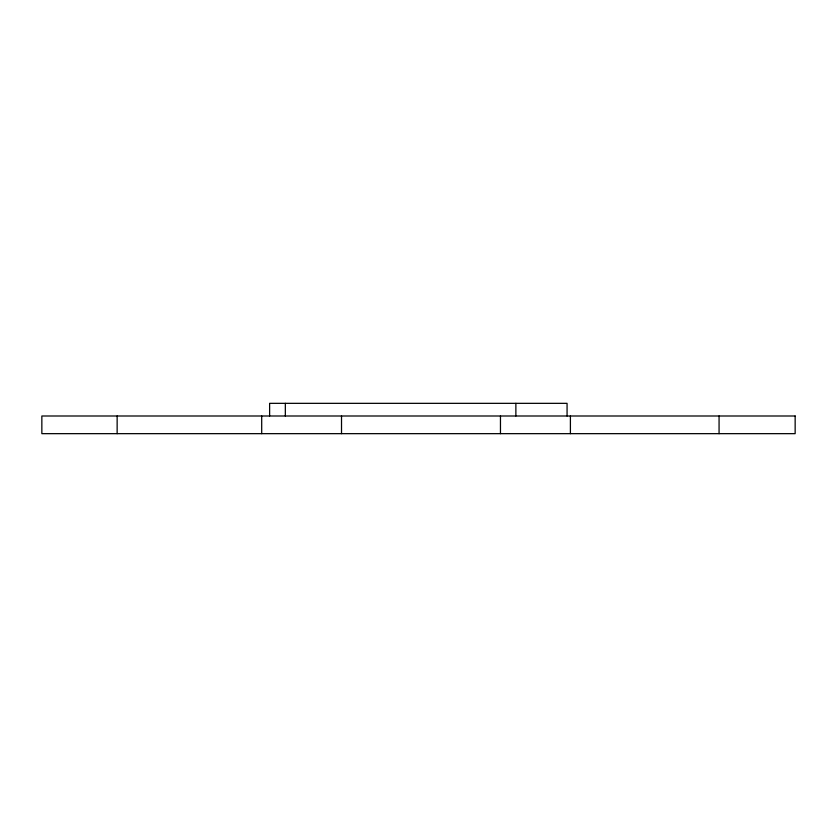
<?xml version="1.0" encoding="UTF-8"?>
<svg xmlns="http://www.w3.org/2000/svg" width="837" height="837" viewBox="0 0 837 837"><rect width="100%" height="100%" fill="white"/><g stroke="black" fill="none" stroke-linecap="round" stroke-linejoin="round"><path stroke-width="1.26" d="M719.067 415.999L719.067 433.66M570.405 415.999L570.405 433.66M567.067 415.999L567.067 403.34L269.619 403.34L269.619 415.999M515.874 403.34L515.874 415.968M500.463 415.999L500.463 433.66M341.517 415.999L341.517 433.66M285.333 403.34L285.333 415.999M261.699 415.999L261.699 433.66M117.138 415.999L117.138 433.66M795.15 415.999L41.85 415.999L41.85 433.66L795.15 433.66L795.15 415.999"/></g></svg>
